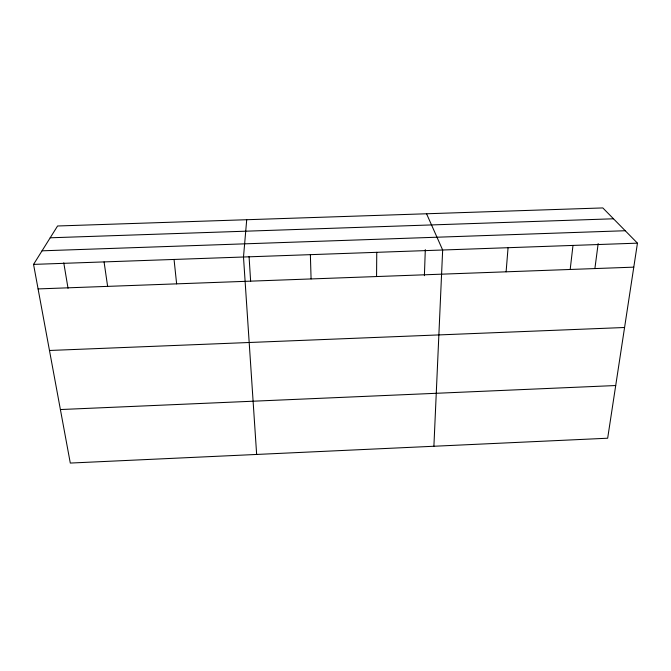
<?xml version="1.0" encoding="UTF-8"?>
<svg xmlns="http://www.w3.org/2000/svg" width="671" height="671" viewBox="0 0 671 671"><rect width="100%" height="100%" fill="white"/><g stroke="black" fill="none" stroke-linecap="round" stroke-linejoin="round"><path stroke-width="1.01" d="M376.565 276.553L376.758 252.321M424.399 275.689L425.305 249.629M433.894 446.257L442.659 250.006L426.563 213.772M506.11 271.822L508.064 247.7M246.718 219.727L243.489 257.01L256.649 454.452M570.182 269.474L572.992 245.418M594.909 268.425L598.171 243.556M637.45 243.154L607.666 438.222L70.296 463.065L33.55 264.391L57.58 225.984L602.826 207.935L637.45 243.154L33.55 264.391M60.398 409.545L615.71 385.531M49.469 350.48L624.575 327.498M38.088 288.916L633.785 267.15M42.047 250.82L625.238 230.732M50.191 237.794L613.495 218.788M63.77 262.847L68.039 288.304M104.072 261.916L107.62 286.374M174.049 259.451L176.632 283.858M249.067 256.599L250.635 281.317M310.371 254.653L311.084 278.943"/></g></svg>
